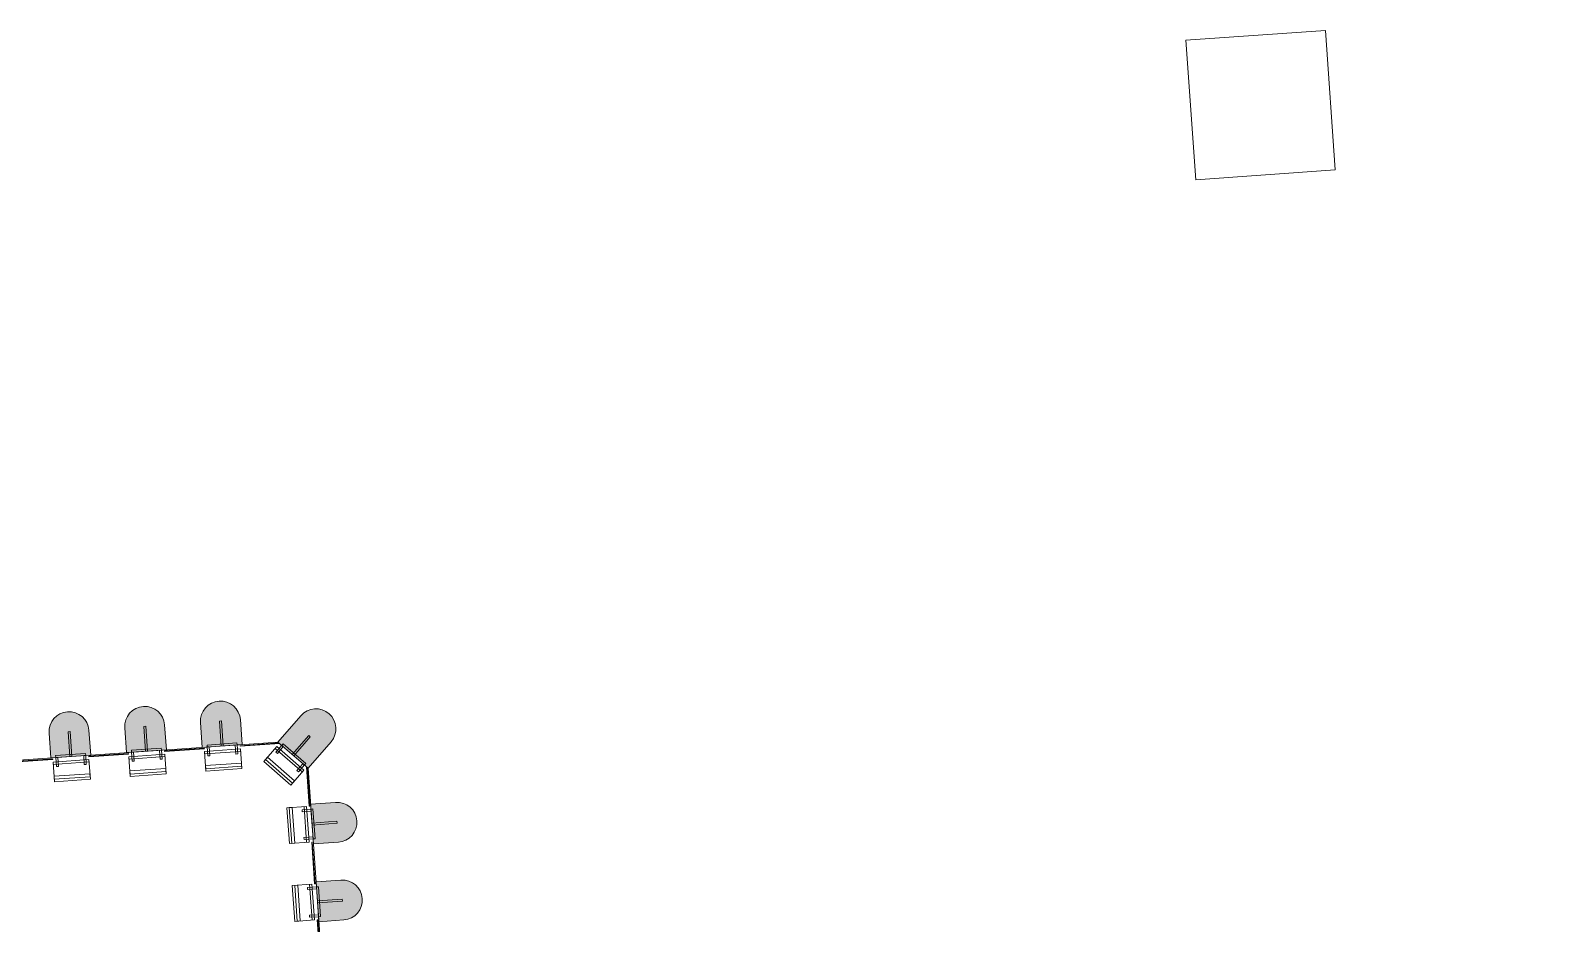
# Model space of a CAD drawing. Header units: millimetres. Extents: x 306 to 836129804, y -168137 to 818603917.
# Drawn here: x 833871152 to 833878791, y 817968062 to 817972534 of the extents above; entities that cross this region are included whole.
import ezdxf

# ---------------------------------------------------------------- set-up
doc = ezdxf.new("R2010")
doc.units = ezdxf.units.MM
doc.header["$LTSCALE"] = 3
for name, color, linetype, lineweight in [('A-214-M_CURT_WALL', 251, 'Continuous', 13), ('A-215-M_CURT_PANEL', 251, 'Continuous', 13), ('A-810-M_ROOMS', 251, 'Continuous', 13), ('S-280-M_COLUMN', 253, 'Continuous', 9), ('Z-060-M_DETAIL', 253, 'Continuous', 5), ('Z-060-M_LINE_MEDIUM', 253, 'Continuous', 9)]:
    doc.layers.add(name, color=color, linetype=linetype, lineweight=lineweight)
doc.layers.add('UAJ-00XREF', color=7, linetype='Continuous')

# ---------------------------------------------------------------- blocks, each defined once
blk = doc.blocks.new('ARC_CWP_PERFORATED METAL_STRAIGHT - ARC_CWP_PERFORATED METAL_STRAIGHT-39453977-0300')
at = {"layer": 'A-215-M_CURT_PANEL', "lineweight": 9}
for p, q in [((-97.99999999998627, 7.999999999991033), (99.9999999999994, 7.999999999991672)), ((99.9999999999997, 4.999999999992014), (-94.99999999999241, 4.999999999991384)), ((99.9999999999997, 4.999999999992015), (99.9999999999994, 7.999999999991672))]:
    blk.add_line(p, q, dxfattribs=at)
blk = doc.blocks.new('ARC_CWP_PERFORATED METAL_STRAIGHT - ARC_CWP_PERFORATED METAL_STRAIGHT-V203-0300')
at = {"layer": 'A-215-M_CURT_PANEL', "lineweight": 9}
for p, q in [((-99.99999999999913, 4.999999999991368), (-99.99999999999913, 7.999999999991027)), ((-99.99999999999913, 7.999999999991027), (99.9999999999994, 7.999999999991672)), ((99.9999999999997, 4.999999999992014), (-99.99999999999916, 4.999999999991368)), ((99.9999999999997, 4.999999999992015), (99.9999999999994, 7.999999999991672))]:
    blk.add_line(p, q, dxfattribs=at)
blk = doc.blocks.new('Circular Mullion - ARC_225mm CERAMIC MULLION-27539017-0300')
at = {"layer": 'Z-060-M_DETAIL', "lineweight": 9}
blk.add_hatch(color=256, dxfattribs=at).paths.add_polyline_path([(99.99999999997726, -125.0000000000755), (96.59258262886665, -150.8819045103196), (86.60254037840564, -175.0000000000815), (70.71067811858798, -195.7106781187501), (49.999999999902, -211.6025403784985), (25.88190451024402, -221.5925826289422), (0, -225.0000000000875), (-25.88190451026135, -221.5925826289249), (-49.99999999998863, -211.6025403784985), (-70.71067811870925, -195.7106781186982), (-86.60254037849226, -175.0000000000468), (-96.5925826289706, -150.8819045102849), (-100.0000000000466, -125.0000000000755), (-100.0000000000466, -6.930349627509713e-11), (99.99999999997726, -6.930349627509713e-11)], flags=0)
at = {"layer": 'Z-060-M_DETAIL'}
for p, q in [((-89.99999999999845, 120.0000000000545), (90.0000000000015, 120.0000000000534)), ((-89.99999999999908, 21.49992927152921), (-89.99999999999845, 120.0000000000545)), ((90.00000000000144, 108.0000000000534), (-89.99999999999852, 108.0000000000545)), ((-89.99999999999852, 108.0000000000545), (-89.99999999999869, 92.6211450371447)), ((-89.99999999999868, 92.6211450371447), (90.00000000000135, 92.62114503714356)), ((90.0000000000015, 120.0000000000534), (90.0000000000009, 21.49992927152807)), ((90.00000000000135, 92.62114503714356), (90.00000000000144, 108.0000000000534)), ((90.00000000000097, 33.49992927152806), (-89.99999999999902, 33.49992927152979)), ((90.00000000000088, 21.49992927152807), (-89.99999999999908, 21.49992927152921)), ((-74.99999999999889, 44.99992927152911), (-64.99999999999896, 44.99992927152906)), ((-74.99999999999919, -1.341629826096532e-13), (-74.99999999999889, 44.99992927152911)), ((-64.99999999999896, 44.99992927152905), (-64.99999999999925, -1.988076370196268e-13)), ((65.00000000000104, 44.99992927152821), (75.00000000000107, 44.99992927152815)), ((65.00000000000075, -1.04710258744677e-12), (65.00000000000104, 44.99992927152821)), ((75.00000000000107, 44.99992927152815), (75.00000000000078, -1.112476777365146e-12)), ((-74.99999999999925, -1.341629826096528e-13), (-74.99999999999933, -10.00000000000012)), ((-64.99999999999925, -1.975601187878089e-13), (-74.99999999999919, -1.341629826096532e-13)), ((-74.99999999999933, -10.00000000000012), (75.0000000000007, -10.00000000000156)), ((-5.000000000000062, -125.0000000000006), (-4.999999999999068, -6.091127602303459e-13)), ((5.000000000000067, -125.0000000000007), (5.00000000000106, -6.598721569162081e-13)), ((75.00000000000078, -1.110499723624926e-12), (65.00000000000075, -1.04710258744677e-12)), ((75.0000000000007, -10.00000000000156), (75.00000000000078, -1.110361802503235e-12)), ((5.000000000000067, -125.0000000000007), (-5.000000000000062, -125.0000000000006))]:
    blk.add_line(p, q, dxfattribs=at)
at = {"layer": 'Z-060-M_LINE_MEDIUM'}
for p, q in [((100.0000000000007, -1.8780976773769e-12), (-99.99999999999928, 3.383959779057477e-14)), ((-99.99999999999926, 3.383959779057477e-14), (-100.0000000000003, -125.0000000000016)), ((99.99999999999969, -125.0000000000019), (100.0000000000007, -1.8780976773769e-12))]:
    blk.add_line(p, q, dxfattribs=at)
blk.add_arc((-2.876365812198856e-13, -125.0000000000017), 100.0000000000001, 179.9999999999995, 359.9999999999991, dxfattribs=at)
blk = doc.blocks.new('ARC_CWP_PERFORATED METAL_STRAIGHT - ARC_CWP_PERFORATED METAL_STRAIGHT-39454063-0300')
at = {"layer": 'A-215-M_CURT_PANEL', "lineweight": 9}
for p, q in [((-99.9999992859107, 4.999999999984329), (-99.9999992859107, 7.999999999983979)), ((-99.9999992859107, 7.999999999983979), (99.99999928591122, 7.999999999983979)), ((99.99999928591122, 4.999999999984329), (-99.9999992859107, 4.999999999984329)), ((99.99999928591122, 4.999999999984329), (99.99999928591122, 7.999999999983979))]:
    blk.add_line(p, q, dxfattribs=at)
blk = doc.blocks.new('Circular Mullion - Perforated Mesh-26022574-0300')
at = {"layer": 'A-214-M_CURT_WALL'}
blk.add_hatch(color=256, dxfattribs=at).paths.add_polyline_path([(70.71067811865728, -245.7106781185601), (86.60254037842297, -224.9999999999001), (97.09158734973953, -197.0915873496334), (99.99999999999459, -174.9999999999202), (100.0000000000119, 1.007066430247505e-10), (-100.0000000000119, 1.007066430247505e-10), (-99.99999999999459, -174.9999999998855), (-96.59258262884933, -200.8819045102941), (-86.6025403784403, -224.9999999999088), (-70.71067811865728, -245.7106781186987), (-49.99999999998863, -261.6025403783518), (-25.88190451027867, -271.5925826288648), (1.732587406877428e-11, -274.9999999998974), (25.88190451027867, -271.5925826288561), (49.99999999971142, -261.602540378629)], flags=0)
at = {"layer": 'Z-060-M_DETAIL'}
for p, q in [((-89.9999999999984, 120.0000000000545), (90.00000000000156, 120.0000000000534)), ((-89.99999999999902, 21.49992927152921), (-89.9999999999984, 120.0000000000545)), ((90.0000000000015, 108.0000000000534), (-89.99999999999845, 108.0000000000545)), ((-89.99999999999845, 108.0000000000545), (-89.99999999999862, 92.6211450371447)), ((-89.99999999999861, 92.6211450371447), (90.00000000000142, 92.62114503714356)), ((90.00000000000156, 120.0000000000534), (90.00000000000097, 21.49992927152807)), ((90.00000000000142, 92.62114503714356), (90.0000000000015, 108.0000000000534)), ((-99.99999999999918, 6.414667832574968e-13), (-100.0000000000006, -175)), ((100.0000000000008, -1.272472439940125e-12), (-99.99999999999918, 6.41466783257497e-13)), ((90.00000000000102, 33.49992927152805), (-89.99999999999895, 33.49992927152978)), ((90.00000000000094, 21.49992927152807), (-89.99999999999902, 21.49992927152921)), ((-74.99999999999883, 44.99992927152911), (-64.99999999999889, 44.99992927152906)), ((-74.99999999999912, -1.378641886179973e-13), (-74.99999999999883, 44.99992927152911)), ((-64.99999999999889, 44.99992927152905), (-64.99999999999918, -2.030375867434486e-13)), ((65.00000000000111, 44.99992927152821), (75.00000000000114, 44.99992927152815)), ((65.00000000000082, -1.050803793455114e-12), (65.00000000000111, 44.99992927152821)), ((75.00000000000114, 44.99992927152815), (75.00000000000084, -1.112476777365146e-12)), ((-74.99999999999919, -1.378641886179969e-13), (-74.99999999999926, -10.00000000000013)), ((-64.99999999999918, -2.01261324796153e-13), (-74.99999999999912, -1.378641886179973e-13)), ((-74.99999999999926, -10.00000000000013), (75.00000000000077, -10.00000000000156)), ((-4.999999999999995, -125.0000000000006), (-4.999999999999001, -6.091127602303459e-13)), ((5.000000000000134, -125.0000000000007), (5.000000000001129, -6.767919558114954e-13)), ((75.00000000000084, -1.11420092963327e-12), (65.00000000000082, -1.050803793455114e-12)), ((75.00000000000077, -10.00000000000156), (75.00000000000084, -1.114591752227057e-12)), ((99.99999999999935, -175.0000000000003), (100.0000000000008, -1.285904716041841e-12)), ((5.000000000000134, -125.0000000000007), (-4.999999999999995, -125.0000000000006))]:
    blk.add_line(p, q, dxfattribs=at)
blk.add_arc((-6.260325591256333e-13, -175.0000000000002), 100.0000000000001, 179.9999999999995, 359.9999999999987, dxfattribs=at)
blk = doc.blocks.new('ARC_CWP_PERFORATED METAL_STRAIGHT - ARC_CWP_PERFORATED METAL_STRAIGHT-V201-0300')
at = {"layer": 'A-215-M_CURT_PANEL', "lineweight": 9}
for p, q in [((-99.99999999999913, 4.999999999991368), (-99.99999999999913, 7.999999999991027)), ((-99.99999999999913, 7.999999999991027), (97.99999999995265, 7.999999999991666)), ((94.99999999995906, 4.999999999991998), (-99.99999999999916, 4.999999999991368))]:
    blk.add_line(p, q, dxfattribs=at)
blk = doc.blocks.new('ARC_CWP_PERFORATED METAL_STRAIGHT - ARC_CWP_PERFORATED METAL_STRAIGHT-39743178-0300')
at = {"layer": 'A-215-M_CURT_PANEL', "lineweight": 9}
for p, q in [((-105.1524029237721, 4.999999999984329), (-105.1524029237721, 7.999999999983979)), ((-105.1524029237721, 7.999999999983979), (105.1524029237726, 7.999999999983979)), ((105.1524029237726, 4.999999999984329), (-105.1524029237721, 4.999999999984329)), ((105.1524029237726, 4.999999999984329), (105.1524029237726, 7.999999999983979))]:
    blk.add_line(p, q, dxfattribs=at)
blk = doc.blocks.new('ARC_CWP_PERFORATED METAL_STRAIGHT - ARC_CWP_PERFORATED METAL_STRAIGHT-39743179-0300')
at = {"layer": 'A-215-M_CURT_PANEL', "lineweight": 9}
for p, q in [((-105.1524029237721, 4.999999999984329), (-105.1524029237721, 7.999999999983979)), ((-105.1524029237721, 7.999999999983979), (105.1524029237726, 7.999999999983979)), ((105.1524029237726, 4.999999999984329), (-105.1524029237721, 4.999999999984329)), ((105.1524029237726, 4.999999999984329), (105.1524029237726, 7.999999999983979))]:
    blk.add_line(p, q, dxfattribs=at)
blk = doc.blocks.new('3A35X-MAGP-P-MP-00')
at = {"layer": 'A-810-M_ROOMS', "flags": 128}
blk.add_lwpolyline([(834445549.2133262, 817956452.2229956), (834450665.9500109, 817956809.9221301), (834450654.4815446, 817956973.9737492), (834450645.456419, 817957103.0744014), (834450720.2738224, 817957108.3047117), (834450682.1270338, 817957653.9785861), (834450676.647158, 817957732.3659204), (834450807.861839, 817957883.3053371), (834450886.2491736, 817957888.7852129), (834451566.0115271, 817957936.3058145), (834451574.3800236, 817957816.5979689), (834451731.3969425, 817957827.5746558), (834451713.4207429, 817958084.7166815), (834451297.1802769, 817964038.8626553), (834451287.5725735, 817964176.2968385), (834450018.2703885, 817964087.5628815), (834449867.3309721, 817964218.7775626), (834449557.6966039, 817968647.9678451), (834449688.911285, 817968798.9072616), (834452142.9221141, 817968970.4614384), (834452293.8615305, 817968839.2467571), (834452468.4515593, 817966341.8093327), (834452605.8857427, 817966351.417036), (834461763.0301145, 817966991.5716538)], dxfattribs=at)
blk.add_lwpolyline([(834457386.5037123, 817972534.3797678), (834457435.3199415, 817971836.0840025), (834456737.0241762, 817971787.2677733), (834456688.207947, 817972485.5635386)], close=True, dxfattribs=at)
at = {"layer": 'S-280-M_COLUMN', "lineweight": 13}
for p, q in [((834456688.207947, 817972485.5635386), (834457386.5037122, 817972534.3797678)), ((834457435.3199414, 817971836.0840025), (834457386.5037122, 817972534.3797678)), ((834456737.0241762, 817971787.2677733), (834456688.207947, 817972485.5635386)), ((834457435.3199414, 817971836.0840025), (834456737.0241762, 817971787.2677733))]:
    blk.add_line(p, q, dxfattribs=at)
at = {"layer": 'A-214-M_CURT_WALL', "lineweight": 9}
for p, rotation in [((834451484.5289656, 817968924.4347081), 183.9989085257713), ((834451863.603808, 817968950.9349467), 183.9989085257713), ((834451105.4541231, 817968897.9344695), 183.9989085257713), ((834452313.3880222, 817968559.9284511), 93.9989085257714), ((834452340.606892, 817968170.5738896), 93.9989085257714)]:
    blk.add_blockref('Circular Mullion - ARC_225mm CERAMIC MULLION-27539017-0300', p, dxfattribs=dict(at, rotation=rotation))
at = {"layer": 'A-214-M_CURT_WALL', "extrusion": (0, 0, -1), "rotation": 221.0010914742284}
blk.add_blockref('Circular Mullion - Perforated Mesh-26022574-0300', (-834452218.3918223, 817968904.8540978), dxfattribs=at)
at = {"layer": 'A-215-M_CURT_PANEL', "lineweight": 9}
for name, p, rotation in [('ARC_CWP_PERFORATED METAL_STRAIGHT - ARC_CWP_PERFORATED METAL_STRAIGHT-39454063-0300', (834451674.0663868, 817968937.6848273), 183.9989085257713), ('ARC_CWP_PERFORATED METAL_STRAIGHT - ARC_CWP_PERFORATED METAL_STRAIGHT-39453977-0300', (834452053.1412301, 817968964.1850661), 183.9989085257713), ('ARC_CWP_PERFORATED METAL_STRAIGHT - ARC_CWP_PERFORATED METAL_STRAIGHT-V203-0300', (834450915.9167012, 817968884.6843501), 183.9989085257713), ('ARC_CWP_PERFORATED METAL_STRAIGHT - ARC_CWP_PERFORATED METAL_STRAIGHT-39454063-0300', (834451294.9915444, 817968911.1845888), 183.9989085257713), ('ARC_CWP_PERFORATED METAL_STRAIGHT - ARC_CWP_PERFORATED METAL_STRAIGHT-V201-0300', (834452300.1379029, 817968749.465873), 93.9989085257714), ('ARC_CWP_PERFORATED METAL_STRAIGHT - ARC_CWP_PERFORATED METAL_STRAIGHT-39743178-0300', (834452326.997457, 817968365.2511704), 93.9989085257714), ('ARC_CWP_PERFORATED METAL_STRAIGHT - ARC_CWP_PERFORATED METAL_STRAIGHT-39743179-0300', (834452354.216327, 817967975.8966088), 93.9989085257714)]:
    blk.add_blockref(name, p, dxfattribs=dict(at, rotation=rotation))

msp = doc.modelspace()

# ---------------------------------------------------------------- block references
at = {"layer": 'UAJ-00XREF', "ltscale": 0.5}
msp.add_blockref('3A35X-MAGP-P-MP-00', (-579752.5553781986, 0), dxfattribs=at)

doc.saveas('drawing.dxf')
